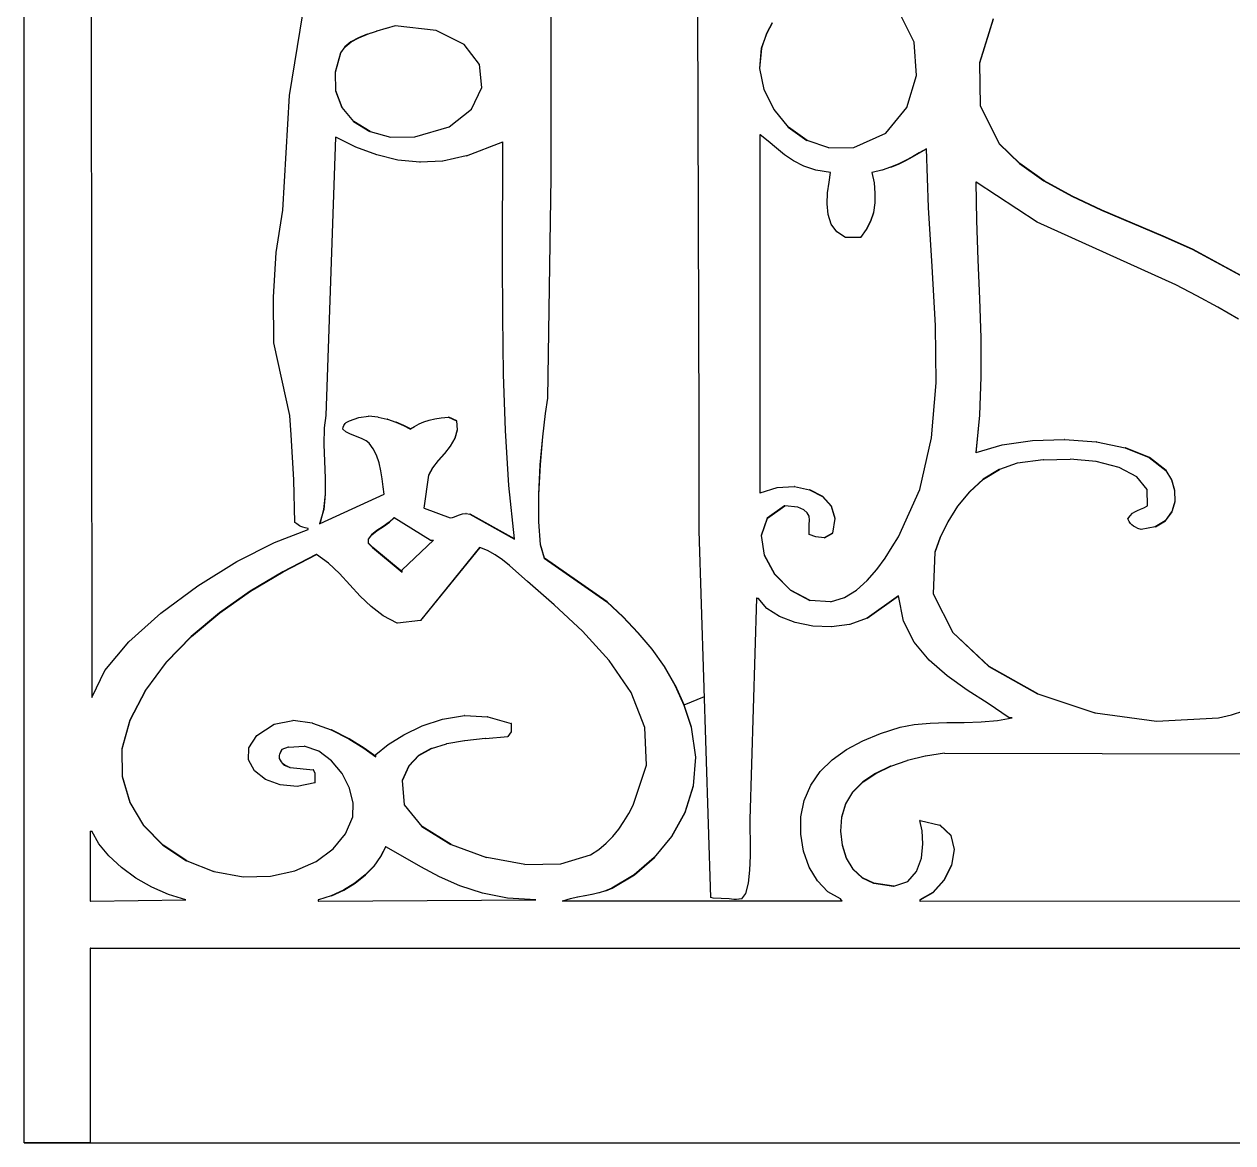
# Model space of a CAD drawing. Header units: inches. Extents: x 3672 to 10975, y -27382 to -746.
# Drawn here: x 4857.33 to 4872.29, y -26886.6 to -26872.75 of the extents above; entities that cross this region are included whole.
import ezdxf

# ---------------------------------------------------------------- set-up
doc = ezdxf.new("R2010")
doc.units = ezdxf.units.IN
doc.header["$LTSCALE"] = 17
doc.header["$MEASUREMENT"] = 0
doc.layers.add('25 BOT BAR', color=12, linetype='Continuous', lineweight=25)

# ---------------------------------------------------------------- blocks, each defined once
blk = doc.blocks.new('A$Ce488fd43')
for p, q in [((0, 0), (0, 24)), ((0.817, 23.407), (0.838, 5.511)), ((3.284, 12.962), (3.538, 14.5)), ((6.519, 14.135), (6.519, 11.952)), ((8.358, 8.878), (8.338, 14.031)), ((11.018, 13.624), (10.831, 13.995)), ((4.478, 13.792), (4.364, 13.757)), ((4.482, 13.792), (4.478, 13.792)), ((4.591, 13.826), (4.482, 13.792)), ((5.101, 13.767), (4.591, 13.826)), ((5.449, 13.592), (5.101, 13.767)), ((9.262, 13.863), (9.194, 13.737)), ((9.198, 13.737), (9.266, 13.863)), ((11.997, 13.911), (11.943, 13.737)), ((11.947, 13.737), (12.001, 13.911)), ((4.044, 13.626), (3.968, 13.565)), ((3.972, 13.565), (4.048, 13.626)), ((4.138, 13.677), (4.044, 13.626)), ((4.048, 13.626), (4.044, 13.626)), ((4.048, 13.626), (4.142, 13.677)), ((4.245, 13.72), (4.138, 13.677)), ((4.142, 13.677), (4.138, 13.677)), ((4.142, 13.677), (4.249, 13.72)), ((4.249, 13.72), (4.245, 13.72)), ((4.249, 13.72), (4.297, 13.737)), ((4.297, 13.737), (4.301, 13.737)), ((4.301, 13.737), (4.36, 13.757)), ((4.364, 13.757), (4.36, 13.757)), ((9.184, 13.718), (9.126, 13.548)), ((9.13, 13.548), (9.188, 13.718)), ((9.194, 13.737), (9.184, 13.718)), ((9.188, 13.718), (9.184, 13.718)), ((9.188, 13.718), (9.198, 13.737)), ((9.194, 13.737), (9.198, 13.737)), ((11.048, 13.209), (11.018, 13.624)), ((11.943, 13.737), (11.826, 13.365)), ((11.829, 13.365), (11.947, 13.737)), ((11.943, 13.737), (11.947, 13.737)), ((3.917, 13.489), (3.849, 13.25)), ((3.853, 13.25), (3.921, 13.489)), ((3.968, 13.565), (3.917, 13.489)), ((3.921, 13.489), (3.917, 13.489)), ((3.921, 13.489), (3.972, 13.565)), ((3.972, 13.565), (3.968, 13.565)), ((5.636, 13.344), (5.449, 13.592)), ((9.126, 13.548), (9.105, 13.298)), ((9.109, 13.298), (9.13, 13.548)), ((9.13, 13.548), (9.126, 13.548)), ((5.665, 13.063), (5.636, 13.344)), ((11.826, 13.365), (11.833, 12.836)), ((11.829, 13.365), (11.826, 13.365)), ((11.837, 12.836), (11.829, 13.365)), ((3.849, 13.25), (3.856, 13.021)), ((3.853, 13.25), (3.849, 13.25)), ((3.86, 13.021), (3.853, 13.25)), ((9.109, 13.298), (9.105, 13.298)), ((9.105, 13.298), (9.158, 13.037)), ((9.162, 13.037), (9.109, 13.298)), ((10.929, 12.812), (11.048, 13.209)), ((3.856, 13.021), (3.934, 12.815)), ((3.86, 13.021), (3.856, 13.021)), ((3.938, 12.815), (3.86, 13.021)), ((5.54, 12.792), (5.665, 13.063)), ((9.162, 13.037), (9.158, 13.037)), ((9.158, 13.037), (9.279, 12.788)), ((9.283, 12.788), (9.162, 13.037)), ((3.202, 11.542), (3.284, 12.962)), ((3.934, 12.815), (4.077, 12.642)), ((3.938, 12.815), (3.934, 12.815)), ((4.081, 12.642), (3.938, 12.815)), ((5.263, 12.574), (5.54, 12.792)), ((9.283, 12.788), (9.279, 12.788)), ((9.279, 12.788), (9.459, 12.57)), ((9.463, 12.57), (9.283, 12.788)), ((10.668, 12.494), (10.929, 12.812)), ((11.833, 12.836), (12.069, 12.362)), ((11.837, 12.836), (11.833, 12.836)), ((12.073, 12.362), (11.837, 12.836)), ((4.081, 12.642), (4.077, 12.642)), ((4.077, 12.642), (4.278, 12.516)), ((4.282, 12.516), (4.081, 12.642)), ((4.837, 12.45), (5.263, 12.574)), ((9.459, 12.57), (9.69, 12.405)), ((9.463, 12.57), (9.459, 12.57)), ((9.694, 12.405), (9.463, 12.57)), ((3.737, 9), (3.86, 12.448)), ((3.86, 12.448), (3.856, 12.45)), ((4.107, 12.324), (3.86, 12.448)), ((4.282, 12.516), (4.278, 12.516)), ((4.282, 12.516), (4.534, 12.448)), ((4.534, 12.448), (4.837, 12.45)), ((6.523, 11.952), (6.523, 12.5)), ((9.106, 12.479), (9.106, 8.044)), ((9.11, 12.476), (9.106, 12.479)), ((9.11, 8.045), (9.11, 12.476)), ((9.212, 12.397), (9.11, 12.476)), ((10.271, 12.318), (10.668, 12.494)), ((4.364, 12.226), (4.107, 12.324)), ((5.475, 12.216), (5.927, 12.389)), ((5.777, 12.331), (5.777, 12.333)), ((5.923, 10.931), (5.927, 12.389)), ((9.312, 12.312), (9.212, 12.397)), ((9.414, 12.229), (9.312, 12.312)), ((9.694, 12.405), (9.69, 12.405)), ((9.963, 12.314), (9.694, 12.405)), ((9.963, 12.314), (10.271, 12.318)), ((11.17, 12.304), (11.081, 12.254)), ((11.085, 12.254), (11.17, 12.301)), ((11.17, 12.301), (11.17, 12.304)), ((11.194, 11.577), (11.17, 12.301)), ((12.073, 12.362), (12.069, 12.362)), ((12.069, 12.362), (12.32, 12.119)), ((12.324, 12.119), (12.073, 12.362)), ((4.627, 12.161), (4.364, 12.226)), ((4.898, 12.135), (4.627, 12.161)), ((4.902, 12.135), (4.898, 12.135)), ((4.9, 12.135), (4.902, 12.135)), ((5.178, 12.151), (4.902, 12.135)), ((5.182, 12.151), (5.178, 12.151)), ((5.471, 12.216), (5.182, 12.151)), ((5.475, 12.216), (5.471, 12.216)), ((9.524, 12.153), (9.414, 12.229)), ((9.651, 12.088), (9.524, 12.153)), ((10.91, 12.158), (10.821, 12.114)), ((10.825, 12.114), (10.914, 12.158)), ((10.996, 12.205), (10.91, 12.158)), ((10.914, 12.158), (10.91, 12.158)), ((10.914, 12.158), (10.999, 12.205)), ((11.081, 12.254), (10.996, 12.205)), ((10.999, 12.205), (10.996, 12.205)), ((10.999, 12.205), (11.085, 12.254)), ((11.085, 12.254), (11.081, 12.254)), ((9.802, 12.039), (9.651, 12.088)), ((9.984, 12.011), (9.802, 12.039)), ((9.964, 11.891), (9.984, 12.011)), ((10.495, 12.011), (10.521, 11.88)), ((10.499, 12.011), (10.495, 12.011)), ((10.617, 12.039), (10.499, 12.011)), ((10.525, 11.88), (10.499, 12.011)), ((10.621, 12.039), (10.617, 12.039)), ((10.724, 12.074), (10.621, 12.039)), ((10.821, 12.114), (10.724, 12.074)), ((10.728, 12.074), (10.724, 12.074)), ((10.728, 12.074), (10.825, 12.114)), ((10.825, 12.114), (10.821, 12.114)), ((12.32, 12.119), (12.624, 11.906)), ((12.324, 12.119), (12.32, 12.119)), ((12.628, 11.906), (12.324, 12.119)), ((6.519, 11.952), (6.478, 9.215)), ((6.482, 9.215), (6.523, 11.952)), ((6.523, 11.952), (6.519, 11.952)), ((9.947, 11.759), (9.964, 11.891)), ((10.525, 11.88), (10.521, 11.88)), ((10.521, 11.88), (10.533, 11.753)), ((10.537, 11.753), (10.525, 11.88)), ((11.783, 11.894), (11.791, 11.414)), ((11.787, 11.891), (11.783, 11.894)), ((11.794, 11.414), (11.787, 11.891)), ((12.539, 11.396), (11.787, 11.891)), ((12.624, 11.906), (12.968, 11.717)), ((12.628, 11.906), (12.624, 11.906)), ((12.972, 11.717), (12.628, 11.906)), ((9.942, 11.622), (9.947, 11.759)), ((10.533, 11.753), (10.531, 11.632)), ((10.537, 11.753), (10.533, 11.753)), ((10.535, 11.632), (10.537, 11.753)), ((12.968, 11.717), (13.337, 11.545)), ((12.972, 11.717), (12.968, 11.717)), ((13.341, 11.545), (12.972, 11.717)), ((3.12, 11.019), (3.202, 11.542)), ((9.954, 11.49), (9.942, 11.622)), ((10.531, 11.632), (10.514, 11.516)), ((10.518, 11.516), (10.535, 11.632)), ((10.535, 11.632), (10.531, 11.632)), ((11.241, 10.844), (11.194, 11.577)), ((13.341, 11.545), (13.337, 11.545)), ((13.337, 11.545), (13.718, 11.382)), ((13.722, 11.382), (13.341, 11.545)), ((9.991, 11.371), (9.954, 11.49)), ((10.479, 11.406), (10.425, 11.302)), ((10.429, 11.302), (10.483, 11.406)), ((10.514, 11.516), (10.479, 11.406)), ((10.483, 11.406), (10.479, 11.406)), ((10.483, 11.406), (10.518, 11.516)), ((10.518, 11.516), (10.514, 11.516)), ((11.791, 11.414), (11.808, 10.93)), ((11.794, 11.414), (11.791, 11.414)), ((11.812, 10.93), (11.794, 11.414)), ((14.256, 10.62), (12.539, 11.396)), ((13.718, 11.382), (14.097, 11.222)), ((13.722, 11.382), (13.718, 11.382)), ((14.101, 11.222), (13.722, 11.382)), ((10.06, 11.273), (9.991, 11.371)), ((10.168, 11.206), (10.06, 11.273)), ((10.425, 11.302), (10.352, 11.206)), ((10.356, 11.206), (10.429, 11.302)), ((10.429, 11.302), (10.425, 11.302)), ((14.101, 11.222), (14.097, 11.222)), ((14.097, 11.222), (14.46, 11.059)), ((14.464, 11.059), (14.101, 11.222)), ((10.352, 11.206), (10.168, 11.206)), ((10.356, 11.206), (10.352, 11.206)), ((3.087, 10.468), (3.12, 11.019)), ((5.924, 10.221), (5.923, 10.931)), ((11.808, 10.93), (11.827, 10.445)), ((11.812, 10.93), (11.808, 10.93)), ((11.831, 10.445), (11.812, 10.93)), ((14.46, 11.059), (16.075, 10.181)), ((14.464, 11.059), (14.46, 11.059)), ((16.075, 10.183), (14.464, 11.059)), ((11.282, 10.116), (11.241, 10.844)), ((14.519, 10.483), (14.256, 10.62)), ((14.778, 10.341), (14.519, 10.483)), ((3.092, 9.902), (3.087, 10.468)), ((11.827, 10.445), (11.842, 9.961)), ((11.831, 10.445), (11.827, 10.445)), ((11.846, 9.961), (11.831, 10.445)), ((15.032, 10.196), (14.778, 10.341)), ((5.933, 9.515), (5.924, 10.221)), ((11.289, 9.405), (11.282, 10.116)), ((3.29, 9), (3.092, 9.902)), ((11.842, 9.961), (11.844, 9.481)), ((11.846, 9.961), (11.842, 9.961)), ((11.848, 9.481), (11.846, 9.961)), ((5.958, 8.817), (5.933, 9.515)), ((11.844, 9.481), (11.827, 9.007)), ((11.831, 9.007), (11.848, 9.481)), ((11.848, 9.481), (11.844, 9.481)), ((11.234, 8.725), (11.289, 9.405)), ((6.478, 9.215), (6.448, 9.028)), ((6.452, 9.028), (6.482, 9.215)), ((6.482, 9.215), (6.478, 9.215)), ((3.305, 8.761), (3.29, 9)), ((3.733, 9), (3.713, 8.851)), ((3.717, 8.851), (3.737, 9)), ((4.026, 8.937), (4.142, 8.978)), ((4.142, 8.978), (4.261, 8.992)), ((4.265, 8.992), (4.261, 8.992)), ((4.261, 8.992), (4.264, 8.992)), ((4.265, 8.992), (4.264, 8.992)), ((4.379, 8.983), (4.265, 8.992)), ((4.383, 8.983), (4.379, 8.983)), ((4.383, 8.983), (4.494, 8.958)), ((5.164, 8.973), (5.252, 8.98)), ((5.252, 8.98), (5.354, 8.937)), ((5.256, 8.98), (5.252, 8.98)), ((5.358, 8.937), (5.256, 8.98)), ((6.448, 9.028), (6.415, 8.739)), ((6.419, 8.739), (6.452, 9.028)), ((6.452, 9.028), (6.448, 9.028)), ((11.827, 9.007), (11.783, 8.541)), ((11.787, 8.543), (11.831, 9.007)), ((11.831, 9.007), (11.827, 9.007)), ((3.713, 8.851), (3.71, 8.644)), ((3.717, 8.851), (3.713, 8.851)), ((3.714, 8.644), (3.717, 8.851)), ((3.944, 8.834), (3.951, 8.858)), ((3.984, 8.801), (3.944, 8.834)), ((3.951, 8.858), (3.958, 8.877)), ((3.958, 8.877), (3.965, 8.891)), ((3.965, 8.891), (3.974, 8.903)), ((3.974, 8.903), (3.987, 8.914)), ((3.987, 8.914), (4.003, 8.925)), ((4.003, 8.925), (4.026, 8.937)), ((4.498, 8.958), (4.494, 8.958)), ((4.498, 8.958), (4.601, 8.921)), ((4.605, 8.921), (4.601, 8.921)), ((4.601, 8.921), (4.698, 8.878)), ((4.702, 8.878), (4.605, 8.921)), ((4.702, 8.878), (4.698, 8.878)), ((4.698, 8.878), (4.782, 8.834)), ((4.784, 8.835), (4.702, 8.878)), ((4.782, 8.834), (4.784, 8.835)), ((4.784, 8.835), (4.834, 8.867)), ((4.834, 8.867), (4.889, 8.897)), ((4.889, 8.897), (4.948, 8.922)), ((4.948, 8.922), (5.013, 8.944)), ((5.013, 8.944), (5.084, 8.961)), ((5.084, 8.961), (5.164, 8.973)), ((5.354, 8.937), (5.362, 8.823)), ((5.358, 8.937), (5.354, 8.937)), ((5.365, 8.823), (5.358, 8.937)), ((8.358, 7.575), (8.358, 8.878)), ((3.337, 8.207), (3.305, 8.761)), ((4.031, 8.775), (3.984, 8.801)), ((4.082, 8.754), (4.031, 8.775)), ((4.134, 8.734), (4.082, 8.754)), ((4.185, 8.714), (4.134, 8.734)), ((4.232, 8.69), (4.185, 8.714)), ((4.271, 8.658), (4.232, 8.69)), ((5.331, 8.72), (5.274, 8.624)), ((5.278, 8.624), (5.335, 8.72)), ((5.362, 8.823), (5.331, 8.72)), ((5.335, 8.72), (5.331, 8.72)), ((5.335, 8.72), (5.365, 8.823)), ((5.365, 8.823), (5.362, 8.823)), ((6.001, 8.134), (5.958, 8.817)), ((6.415, 8.739), (6.386, 8.391)), ((6.39, 8.391), (6.419, 8.739)), ((6.419, 8.739), (6.415, 8.739)), ((11.088, 8.086), (11.234, 8.725)), ((12.106, 8.637), (12.481, 8.692)), ((12.481, 8.692), (12.878, 8.704)), ((12.882, 8.704), (12.878, 8.704)), ((12.882, 8.704), (13.27, 8.674)), ((3.71, 8.644), (3.718, 8.435)), ((3.714, 8.644), (3.71, 8.644)), ((3.722, 8.435), (3.714, 8.644)), ((4.322, 8.591), (4.271, 8.658)), ((4.362, 8.509), (4.322, 8.591)), ((5.202, 8.533), (5.126, 8.444)), ((5.129, 8.444), (5.206, 8.533)), ((5.274, 8.624), (5.202, 8.533)), ((5.206, 8.533), (5.202, 8.533)), ((5.206, 8.533), (5.278, 8.624)), ((5.278, 8.624), (5.274, 8.624)), ((11.783, 8.541), (11.787, 8.543)), ((11.787, 8.543), (12.106, 8.637)), ((13.274, 8.674), (13.27, 8.674)), ((13.274, 8.674), (13.629, 8.601)), ((13.629, 8.601), (13.926, 8.483)), ((13.633, 8.601), (13.629, 8.601)), ((13.93, 8.483), (13.633, 8.601)), ((3.722, 8.435), (3.718, 8.435)), ((3.718, 8.435), (3.728, 8.228)), ((3.732, 8.228), (3.722, 8.435)), ((4.393, 8.417), (4.362, 8.509)), ((4.416, 8.318), (4.393, 8.417)), ((5.126, 8.444), (5.057, 8.355)), ((5.061, 8.355), (5.129, 8.444)), ((5.129, 8.444), (5.126, 8.444)), ((6.386, 8.391), (6.368, 8.026)), ((6.372, 8.026), (6.39, 8.391)), ((6.39, 8.391), (6.386, 8.391)), ((12.294, 8.41), (12.075, 8.334)), ((12.298, 8.41), (12.294, 8.41)), ((12.613, 8.455), (12.298, 8.41)), ((12.617, 8.455), (12.613, 8.455)), ((12.617, 8.455), (12.948, 8.463)), ((13.272, 8.431), (12.948, 8.463)), ((13.556, 8.359), (13.272, 8.431)), ((13.926, 8.483), (14.133, 8.322)), ((13.93, 8.483), (13.926, 8.483)), ((14.137, 8.322), (13.93, 8.483)), ((4.432, 8.218), (4.416, 8.318)), ((5.007, 8.263), (4.946, 7.853)), ((4.95, 7.853), (5.011, 8.263)), ((5.057, 8.355), (5.007, 8.263)), ((5.011, 8.263), (5.007, 8.263)), ((5.011, 8.263), (5.061, 8.355)), ((5.061, 8.355), (5.057, 8.355)), ((12.071, 8.334), (11.873, 8.212)), ((11.877, 8.212), (12.075, 8.334)), ((12.075, 8.334), (12.071, 8.334)), ((13.775, 8.244), (13.556, 8.359)), ((13.902, 8.086), (13.775, 8.244)), ((14.133, 8.322), (14.204, 8.206)), ((14.137, 8.322), (14.133, 8.322)), ((14.208, 8.206), (14.137, 8.322)), ((3.352, 7.678), (3.337, 8.207)), ((3.732, 8.228), (3.728, 8.228)), ((3.728, 8.228), (3.728, 8.028)), ((3.732, 8.028), (3.732, 8.228)), ((4.445, 8.12), (4.432, 8.218)), ((4.455, 8.029), (4.445, 8.12)), ((6.069, 7.475), (6.001, 8.134)), ((9.11, 8.045), (9.322, 8.11)), ((9.322, 8.11), (9.533, 8.121)), ((9.537, 8.121), (9.533, 8.121)), ((9.537, 8.121), (9.724, 8.082)), ((9.728, 8.082), (9.724, 8.082)), ((9.724, 8.082), (9.882, 7.999)), ((9.886, 7.999), (9.728, 8.082)), ((10.822, 7.502), (11.088, 8.086)), ((11.873, 8.212), (11.701, 8.057)), ((11.705, 8.057), (11.877, 8.212)), ((11.877, 8.212), (11.873, 8.212)), ((13.908, 7.883), (13.902, 8.086)), ((14.204, 8.206), (14.242, 8.073)), ((14.208, 8.206), (14.204, 8.206)), ((14.246, 8.073), (14.208, 8.206)), ((3.663, 7.665), (4.455, 8.029)), ((3.728, 8.028), (3.708, 7.839)), ((3.712, 7.839), (3.732, 8.028)), ((3.732, 8.028), (3.728, 8.028)), ((6.368, 8.026), (6.366, 7.684)), ((6.372, 8.026), (6.368, 8.026)), ((6.37, 7.684), (6.372, 8.026)), ((9.106, 8.044), (9.11, 8.045)), ((9.882, 7.999), (9.99, 7.878)), ((9.886, 7.999), (9.882, 7.999)), ((9.994, 7.878), (9.886, 7.999)), ((11.701, 8.057), (11.554, 7.878)), ((11.558, 7.878), (11.705, 8.057)), ((11.705, 8.057), (11.701, 8.057)), ((14.243, 7.937), (14.21, 7.824)), ((14.215, 7.825), (14.247, 7.937)), ((14.242, 8.073), (14.243, 7.937)), ((14.246, 8.073), (14.242, 8.073)), ((14.247, 7.937), (14.243, 7.937)), ((14.247, 7.937), (14.246, 8.073)), ((3.708, 7.839), (3.658, 7.663)), ((3.663, 7.665), (3.712, 7.839)), ((3.712, 7.839), (3.708, 7.839)), ((4.95, 7.853), (4.946, 7.853)), ((4.95, 7.853), (5.273, 7.736)), ((5.389, 7.774), (5.425, 7.784)), ((5.425, 7.784), (5.468, 7.788)), ((5.472, 7.788), (5.468, 7.788)), ((5.472, 7.788), (5.518, 7.78)), ((9.412, 7.883), (9.198, 7.731)), ((9.202, 7.731), (9.416, 7.882)), ((9.416, 7.882), (9.412, 7.883)), ((9.576, 7.868), (9.416, 7.882)), ((9.65, 7.835), (9.576, 7.868)), ((9.695, 7.797), (9.65, 7.835)), ((9.716, 7.754), (9.695, 7.797)), ((9.99, 7.878), (10.036, 7.725)), ((9.994, 7.878), (9.99, 7.878)), ((10.04, 7.725), (9.994, 7.878)), ((11.554, 7.878), (11.434, 7.687)), ((11.438, 7.687), (11.558, 7.878)), ((11.558, 7.878), (11.554, 7.878)), ((13.691, 7.762), (13.72, 7.791)), ((13.72, 7.791), (13.75, 7.811)), ((13.75, 7.811), (13.782, 7.827)), ((13.782, 7.827), (13.819, 7.841)), ((13.819, 7.841), (13.86, 7.859)), ((13.86, 7.859), (13.908, 7.883)), ((14.206, 7.808), (14.125, 7.699)), ((14.129, 7.699), (14.209, 7.808)), ((14.21, 7.824), (14.206, 7.808)), ((14.209, 7.808), (14.206, 7.808)), ((14.209, 7.808), (14.215, 7.825)), ((14.21, 7.824), (14.215, 7.825)), ((3.374, 7.661), (3.352, 7.678)), ((3.392, 7.648), (3.374, 7.661)), ((3.408, 7.637), (3.392, 7.648)), ((3.426, 7.627), (3.408, 7.637)), ((3.658, 7.663), (3.663, 7.665)), ((4.518, 7.683), (4.443, 7.63)), ((4.447, 7.63), (4.522, 7.683)), ((4.578, 7.736), (4.518, 7.683)), ((4.522, 7.683), (4.518, 7.683)), ((4.522, 7.683), (4.58, 7.735)), ((4.58, 7.735), (4.578, 7.736)), ((5.027, 7.458), (4.58, 7.735)), ((5.273, 7.736), (5.301, 7.738)), ((5.301, 7.738), (5.328, 7.747)), ((5.328, 7.747), (5.357, 7.76)), ((5.357, 7.76), (5.389, 7.774)), ((5.522, 7.78), (5.518, 7.78)), ((5.518, 7.78), (6.07, 7.473)), ((6.069, 7.475), (5.522, 7.78)), ((6.37, 7.684), (6.366, 7.684)), ((6.366, 7.684), (6.387, 7.407)), ((6.391, 7.407), (6.37, 7.684)), ((9.198, 7.731), (9.122, 7.517)), ((9.126, 7.517), (9.202, 7.731)), ((9.202, 7.731), (9.198, 7.731)), ((9.722, 7.705), (9.716, 7.754)), ((9.716, 7.594), (9.719, 7.652)), ((9.719, 7.652), (9.722, 7.705)), ((10.036, 7.725), (10.005, 7.546)), ((10.009, 7.546), (10.04, 7.725)), ((10.04, 7.725), (10.036, 7.725)), ((11.434, 7.687), (11.34, 7.495)), ((11.343, 7.495), (11.438, 7.687)), ((11.438, 7.687), (11.434, 7.687)), ((13.663, 7.722), (13.691, 7.762)), ((13.681, 7.691), (13.663, 7.722)), ((13.697, 7.667), (13.681, 7.691)), ((13.713, 7.648), (13.697, 7.667)), ((13.732, 7.632), (13.713, 7.648)), ((13.756, 7.618), (13.732, 7.632)), ((14.125, 7.699), (14, 7.622)), ((14.004, 7.622), (14.129, 7.699)), ((14.129, 7.699), (14.125, 7.699)), ((3.1, 7.432), (3.515, 7.59)), ((3.448, 7.619), (3.426, 7.627)), ((3.477, 7.612), (3.448, 7.619)), ((3.515, 7.604), (3.477, 7.612)), ((3.515, 7.59), (3.515, 7.604)), ((4.3, 7.524), (4.26, 7.472)), ((4.264, 7.472), (4.304, 7.524)), ((4.366, 7.577), (4.3, 7.524)), ((4.304, 7.524), (4.3, 7.524)), ((4.304, 7.524), (4.37, 7.577)), ((4.443, 7.63), (4.366, 7.577)), ((4.37, 7.577), (4.366, 7.577)), ((4.37, 7.577), (4.447, 7.63)), ((4.447, 7.63), (4.443, 7.63)), ((8.502, 3.037), (8.358, 7.575)), ((9.122, 7.517), (9.16, 7.275)), ((9.126, 7.517), (9.122, 7.517)), ((9.164, 7.275), (9.126, 7.517)), ((9.719, 7.531), (9.716, 7.594)), ((9.801, 7.502), (9.719, 7.531)), ((9.903, 7.487), (9.801, 7.502)), ((10.005, 7.546), (9.903, 7.487)), ((9.907, 7.487), (9.903, 7.487)), ((9.907, 7.487), (10.009, 7.546)), ((10.009, 7.546), (10.005, 7.546)), ((10.746, 7.376), (10.822, 7.502)), ((11.34, 7.495), (11.272, 7.312)), ((11.276, 7.312), (11.343, 7.495)), ((11.343, 7.495), (11.34, 7.495)), ((13.786, 7.604), (13.756, 7.618)), ((13.827, 7.59), (13.786, 7.604)), ((13.83, 7.59), (13.827, 7.59)), ((13.829, 7.59), (13.83, 7.59)), ((14, 7.622), (13.83, 7.59)), ((14.004, 7.622), (14, 7.622)), ((2.633, 7.194), (3.1, 7.432)), ((4.26, 7.472), (4.259, 7.42)), ((4.263, 7.42), (4.259, 7.42)), ((4.259, 7.42), (4.312, 7.37)), ((4.264, 7.472), (4.26, 7.472)), ((4.263, 7.42), (4.264, 7.472)), ((4.316, 7.37), (4.263, 7.42)), ((4.316, 7.37), (4.312, 7.37)), ((4.312, 7.37), (4.68, 7.063)), ((4.68, 7.066), (4.316, 7.37)), ((4.68, 7.092), (5.068, 7.458)), ((5.64, 7.37), (4.905, 6.463)), ((4.909, 6.463), (5.643, 7.369)), ((5.027, 7.458), (5.068, 7.458)), ((5.643, 7.369), (5.64, 7.37)), ((5.737, 7.33), (5.643, 7.369)), ((6.07, 7.473), (6.069, 7.475)), ((6.391, 7.407), (6.387, 7.407)), ((6.387, 7.407), (6.437, 7.238)), ((6.441, 7.238), (6.391, 7.407)), ((10.657, 7.237), (10.746, 7.376)), ((2.152, 6.895), (2.633, 7.194)), ((3.617, 7.282), (3.203, 7.067)), ((3.207, 7.067), (3.619, 7.281)), ((3.619, 7.281), (3.617, 7.282)), ((3.768, 7.173), (3.619, 7.281)), ((5.831, 7.276), (5.737, 7.33)), ((5.921, 7.214), (5.831, 7.276)), ((6.007, 7.146), (5.921, 7.214)), ((6.441, 7.238), (6.437, 7.238)), ((6.437, 7.238), (7.214, 6.697)), ((7.218, 6.697), (6.441, 7.238)), ((9.164, 7.275), (9.16, 7.275)), ((9.16, 7.275), (9.289, 7.037)), ((9.293, 7.037), (9.164, 7.275)), ((10.555, 7.095), (10.657, 7.237)), ((11.272, 7.312), (11.254, 6.795)), ((11.258, 6.795), (11.276, 7.312)), ((11.276, 7.312), (11.272, 7.312)), ((3.203, 7.067), (2.799, 6.826)), ((2.803, 6.826), (3.207, 7.067)), ((3.207, 7.067), (3.203, 7.067)), ((3.904, 7.045), (3.768, 7.173)), ((4.031, 6.906), (3.904, 7.045)), ((4.68, 7.066), (4.68, 7.092)), ((4.68, 7.063), (4.68, 7.066)), ((6.088, 7.077), (6.007, 7.146)), ((6.233, 6.946), (6.088, 7.077)), ((9.289, 7.037), (9.485, 6.839)), ((9.293, 7.037), (9.289, 7.037)), ((9.489, 6.839), (9.293, 7.037)), ((10.438, 6.96), (10.555, 7.095)), ((1.694, 6.557), (2.152, 6.895)), ((4.159, 6.767), (4.031, 6.906)), ((6.561, 6.658), (6.233, 6.946)), ((10.305, 6.842), (10.438, 6.96)), ((2.799, 6.826), (2.417, 6.559)), ((2.421, 6.559), (2.803, 6.826)), ((2.803, 6.826), (2.799, 6.826)), ((4.294, 6.636), (4.159, 6.767)), ((9.065, 6.741), (8.983, 4.003)), ((8.987, 4.003), (9.069, 6.741)), ((9.069, 6.741), (9.065, 6.741)), ((9.069, 6.741), (9.085, 6.741)), ((9.194, 6.615), (9.085, 6.741)), ((9.489, 6.839), (9.485, 6.839)), ((9.485, 6.839), (9.725, 6.714)), ((9.729, 6.714), (9.489, 6.839)), ((9.984, 6.697), (10.154, 6.751)), ((10.154, 6.751), (10.305, 6.842)), ((10.822, 6.77), (10.434, 6.492)), ((10.438, 6.492), (10.823, 6.768)), ((10.823, 6.768), (10.822, 6.77)), ((10.886, 6.457), (10.823, 6.768)), ((11.254, 6.795), (11.495, 6.315)), ((11.258, 6.795), (11.254, 6.795)), ((11.498, 6.315), (11.258, 6.795)), ((4.445, 6.522), (4.294, 6.636)), ((6.911, 6.333), (6.561, 6.658)), ((7.218, 6.697), (7.214, 6.697)), ((7.214, 6.697), (7.413, 6.508)), ((7.417, 6.508), (7.218, 6.697)), ((9.352, 6.513), (9.194, 6.615)), ((9.729, 6.714), (9.725, 6.714)), ((9.984, 6.697), (9.729, 6.714)), ((1.297, 6.199), (1.694, 6.557)), ((2.417, 6.559), (2.067, 6.267)), ((2.071, 6.267), (2.421, 6.559)), ((2.421, 6.559), (2.417, 6.559)), ((4.619, 6.433), (4.445, 6.522)), ((4.905, 6.463), (4.623, 6.433)), ((4.909, 6.463), (4.905, 6.463)), ((7.417, 6.508), (7.413, 6.508)), ((7.413, 6.508), (7.599, 6.314)), ((7.603, 6.314), (7.417, 6.508)), ((9.545, 6.438), (9.352, 6.513)), ((9.763, 6.395), (9.545, 6.438)), ((10.434, 6.492), (10.223, 6.417)), ((10.438, 6.492), (10.434, 6.492)), ((11.017, 6.195), (10.886, 6.457)), ((4.623, 6.433), (4.619, 6.433)), ((7.243, 5.971), (6.911, 6.333)), ((7.599, 6.314), (7.77, 6.11)), ((7.603, 6.314), (7.599, 6.314)), ((7.774, 6.11), (7.603, 6.314)), ((9.991, 6.386), (9.763, 6.395)), ((9.995, 6.386), (9.991, 6.386)), ((10.219, 6.417), (9.995, 6.386)), ((10.223, 6.417), (10.219, 6.417)), ((11.495, 6.315), (11.942, 5.894)), ((11.498, 6.315), (11.495, 6.315)), ((11.946, 5.894), (11.498, 6.315)), ((0.999, 5.844), (1.297, 6.199)), ((2.067, 6.267), (1.758, 5.949)), ((1.762, 5.949), (2.071, 6.267)), ((2.071, 6.267), (2.067, 6.267)), ((11.202, 5.973), (11.017, 6.195)), ((7.774, 6.11), (7.77, 6.11)), ((7.77, 6.11), (7.922, 5.895)), ((7.926, 5.895), (7.774, 6.11)), ((0.842, 5.519), (0.999, 5.844)), ((1.758, 5.949), (1.502, 5.604)), ((1.506, 5.604), (1.762, 5.949)), ((1.762, 5.949), (1.758, 5.949)), ((7.514, 5.573), (7.243, 5.971)), ((7.922, 5.895), (8.056, 5.664)), ((7.926, 5.895), (7.922, 5.895)), ((8.06, 5.664), (7.926, 5.895)), ((11.426, 5.78), (11.202, 5.973)), ((11.942, 5.894), (12.546, 5.556)), ((11.946, 5.894), (11.942, 5.894)), ((12.55, 5.556), (11.946, 5.894)), ((11.675, 5.604), (11.426, 5.78)), ((1.502, 5.604), (1.308, 5.233)), ((1.312, 5.233), (1.506, 5.604)), ((1.506, 5.604), (1.502, 5.604)), ((7.682, 5.141), (7.514, 5.573)), ((8.06, 5.664), (8.056, 5.664)), ((8.056, 5.664), (8.168, 5.415)), ((8.06, 5.664), (8.172, 5.415)), ((11.935, 5.436), (11.675, 5.604)), ((12.55, 5.556), (12.546, 5.556)), ((12.55, 5.556), (13.255, 5.322)), ((0.838, 5.511), (0.842, 5.519)), ((8.172, 5.415), (8.168, 5.415)), ((8.168, 5.415), (8.256, 5.145)), ((8.17, 5.42), (8.423, 5.523)), ((8.26, 5.145), (8.172, 5.415)), ((12.192, 5.262), (11.935, 5.436)), ((4.927, 5.161), (5.179, 5.245)), ((5.179, 5.245), (5.45, 5.287)), ((5.454, 5.287), (5.45, 5.287)), ((5.454, 5.287), (5.736, 5.273)), ((5.739, 5.273), (5.736, 5.273)), ((5.739, 5.273), (6.029, 5.189)), ((12.049, 5.227), (12.232, 5.262)), ((12.232, 5.262), (12.192, 5.262)), ((13.259, 5.322), (13.255, 5.322)), ((13.259, 5.322), (14.019, 5.217)), ((14.019, 5.217), (14.787, 5.262)), ((14.787, 5.262), (14.946, 5.298)), ((14.946, 5.298), (15.099, 5.347)), ((1.308, 5.233), (1.211, 4.875)), ((1.215, 4.875), (1.312, 5.233)), ((1.312, 5.233), (1.308, 5.233)), ((2.882, 5.043), (3.095, 5.182)), ((3.095, 5.182), (3.327, 5.226)), ((3.331, 5.226), (3.327, 5.226)), ((3.331, 5.226), (3.33, 5.226)), ((3.567, 5.196), (3.331, 5.226)), ((3.571, 5.196), (3.567, 5.196)), ((3.571, 5.196), (3.801, 5.113)), ((3.805, 5.113), (3.801, 5.113)), ((3.801, 5.113), (4.018, 5.002)), ((4.022, 5.002), (3.805, 5.113)), ((4.702, 5.051), (4.927, 5.161)), ((6.033, 5.189), (6.029, 5.189)), ((6.029, 5.189), (6.029, 5.087)), ((6.033, 5.087), (6.033, 5.189)), ((7.705, 4.676), (7.682, 5.141)), ((8.26, 5.145), (8.256, 5.145)), ((8.256, 5.145), (8.312, 4.772)), ((8.316, 4.772), (8.26, 5.145)), ((10.603, 5.068), (10.843, 5.145)), ((10.843, 5.145), (11.018, 5.179)), ((11.018, 5.179), (11.214, 5.196)), ((11.214, 5.196), (11.423, 5.202)), ((11.423, 5.202), (11.636, 5.204)), ((11.636, 5.204), (11.847, 5.21)), ((11.847, 5.21), (12.049, 5.227)), ((2.78, 4.889), (2.882, 5.043)), ((4.022, 5.002), (4.018, 5.002)), ((4.018, 5.002), (4.206, 4.883)), ((4.21, 4.883), (4.022, 5.002)), ((4.508, 4.928), (4.702, 5.051)), ((5.042, 4.882), (5.229, 4.939)), ((5.233, 4.939), (5.229, 4.939)), ((5.452, 4.976), (5.233, 4.939)), ((5.456, 4.976), (5.452, 4.976)), ((5.706, 5.003), (5.456, 4.976)), ((5.71, 5.003), (5.706, 5.003)), ((5.71, 5.003), (5.988, 5.028)), ((6.029, 5.087), (5.988, 5.028)), ((5.992, 5.028), (5.988, 5.028)), ((5.992, 5.028), (6.033, 5.087)), ((6.033, 5.087), (6.029, 5.087)), ((10.18, 4.868), (10.381, 4.976)), ((10.381, 4.976), (10.603, 5.068)), ((1.215, 4.875), (1.211, 4.875)), ((1.211, 4.875), (1.215, 4.532)), ((1.219, 4.532), (1.215, 4.875)), ((2.776, 4.74), (2.78, 4.889)), ((3.157, 4.793), (3.156, 4.775)), ((3.162, 4.81), (3.157, 4.793)), ((3.161, 4.793), (3.157, 4.793)), ((3.16, 4.775), (3.161, 4.793)), ((3.161, 4.793), (3.166, 4.81)), ((3.17, 4.827), (3.162, 4.81)), ((3.166, 4.81), (3.162, 4.81)), ((3.166, 4.81), (3.174, 4.827)), ((3.179, 4.846), (3.17, 4.827)), ((3.174, 4.827), (3.17, 4.827)), ((3.174, 4.827), (3.183, 4.846)), ((3.188, 4.867), (3.179, 4.846)), ((3.183, 4.846), (3.179, 4.846)), ((3.183, 4.846), (3.192, 4.867)), ((3.192, 4.867), (3.188, 4.867)), ((3.27, 4.896), (3.192, 4.867)), ((3.274, 4.896), (3.27, 4.896)), ((3.274, 4.896), (3.465, 4.909)), ((3.646, 4.848), (3.465, 4.909)), ((3.805, 4.729), (3.646, 4.848)), ((4.206, 4.883), (4.353, 4.779)), ((4.21, 4.883), (4.206, 4.883)), ((4.353, 4.782), (4.21, 4.883)), ((4.353, 4.808), (4.508, 4.928)), ((4.353, 4.782), (4.353, 4.808)), ((4.881, 4.793), (4.761, 4.665)), ((4.765, 4.665), (4.885, 4.793)), ((5.038, 4.882), (4.881, 4.793)), ((4.885, 4.793), (4.881, 4.793)), ((4.885, 4.793), (5.042, 4.882)), ((5.042, 4.882), (5.038, 4.882)), ((10.004, 4.741), (10.18, 4.868)), ((11.395, 4.823), (11.16, 4.784)), ((11.395, 4.823), (20.182, 4.808)), ((2.85, 4.605), (2.776, 4.74)), ((3.16, 4.775), (3.156, 4.775)), ((3.156, 4.775), (3.159, 4.756)), ((3.163, 4.756), (3.159, 4.756)), ((3.159, 4.756), (3.168, 4.735)), ((3.163, 4.756), (3.16, 4.775)), ((3.172, 4.735), (3.163, 4.756)), ((3.172, 4.735), (3.168, 4.735)), ((3.168, 4.735), (3.181, 4.715)), ((3.185, 4.715), (3.172, 4.735)), ((3.185, 4.715), (3.181, 4.715)), ((3.181, 4.715), (3.194, 4.699)), ((3.198, 4.699), (3.185, 4.715)), ((3.198, 4.699), (3.194, 4.699)), ((3.194, 4.699), (3.207, 4.686)), ((3.211, 4.686), (3.198, 4.699)), ((3.211, 4.686), (3.207, 4.686)), ((3.207, 4.686), (3.222, 4.675)), ((3.226, 4.675), (3.211, 4.686)), ((3.226, 4.675), (3.222, 4.675)), ((3.222, 4.675), (3.24, 4.666)), ((3.244, 4.666), (3.226, 4.675)), ((3.244, 4.666), (3.24, 4.666)), ((3.24, 4.666), (3.262, 4.657)), ((3.266, 4.657), (3.244, 4.666)), ((3.266, 4.657), (3.262, 4.657)), ((3.266, 4.657), (3.29, 4.647)), ((3.294, 4.647), (3.29, 4.647)), ((3.294, 4.647), (3.576, 4.618)), ((3.936, 4.571), (3.805, 4.729)), ((4.353, 4.779), (4.353, 4.782)), ((4.761, 4.665), (4.68, 4.486)), ((4.684, 4.486), (4.765, 4.665)), ((4.765, 4.665), (4.761, 4.665)), ((7.541, 4.179), (7.705, 4.676)), ((8.312, 4.772), (8.282, 4.417)), ((8.286, 4.417), (8.316, 4.772)), ((8.316, 4.772), (8.312, 4.772)), ((9.856, 4.594), (10.004, 4.741)), ((10.723, 4.66), (10.538, 4.573)), ((10.542, 4.573), (10.727, 4.66)), ((10.727, 4.66), (10.723, 4.66)), ((10.727, 4.66), (10.931, 4.73)), ((10.935, 4.73), (10.931, 4.73)), ((11.156, 4.784), (10.935, 4.73)), ((11.16, 4.784), (11.156, 4.784)), ((1.219, 4.532), (1.215, 4.532)), ((1.215, 4.532), (1.307, 4.213)), ((1.311, 4.213), (1.219, 4.532)), ((2.987, 4.498), (2.85, 4.605)), ((3.169, 4.43), (2.987, 4.498)), ((3.58, 4.618), (3.576, 4.618)), ((3.576, 4.618), (3.597, 4.574)), ((3.601, 4.574), (3.58, 4.618)), ((3.601, 4.574), (3.597, 4.574)), ((3.597, 4.574), (3.597, 4.457)), ((3.601, 4.457), (3.601, 4.574)), ((4.028, 4.391), (3.936, 4.571)), ((9.739, 4.427), (9.856, 4.594)), ((10.538, 4.573), (10.381, 4.467)), ((10.385, 4.467), (10.542, 4.573)), ((10.542, 4.573), (10.538, 4.573)), ((3.378, 4.412), (3.169, 4.43)), ((3.381, 4.412), (3.378, 4.412)), ((3.597, 4.457), (3.381, 4.412)), ((3.601, 4.457), (3.597, 4.457)), ((4.074, 4.206), (4.028, 4.391)), ((4.684, 4.486), (4.68, 4.486)), ((4.68, 4.486), (4.703, 4.185)), ((4.707, 4.185), (4.684, 4.486)), ((8.282, 4.417), (8.179, 4.088)), ((8.183, 4.088), (8.286, 4.417)), ((8.286, 4.417), (8.282, 4.417)), ((9.657, 4.237), (9.739, 4.427)), ((10.256, 4.341), (10.168, 4.194)), ((10.172, 4.194), (10.26, 4.341)), ((10.381, 4.467), (10.256, 4.341)), ((10.26, 4.341), (10.256, 4.341)), ((10.26, 4.341), (10.385, 4.467)), ((10.385, 4.467), (10.381, 4.467)), ((1.311, 4.213), (1.307, 4.213)), ((1.307, 4.213), (1.478, 3.927)), ((1.482, 3.927), (1.311, 4.213)), ((4.067, 4.033), (4.074, 4.206)), ((9.616, 4.033), (9.657, 4.237)), ((10.168, 4.194), (10.119, 4.03)), ((10.123, 4.03), (10.172, 4.194)), ((10.172, 4.194), (10.168, 4.194)), ((4.707, 4.185), (4.703, 4.185)), ((4.703, 4.185), (4.922, 3.915)), ((4.926, 3.915), (4.707, 4.185)), ((7.425, 3.978), (7.485, 4.078)), ((7.485, 4.078), (7.541, 4.179)), ((8.179, 4.088), (8.014, 3.79)), ((8.018, 3.79), (8.183, 4.088)), ((8.183, 4.088), (8.179, 4.088)), ((1.478, 3.927), (1.716, 3.684)), ((1.482, 3.927), (1.478, 3.927)), ((1.719, 3.684), (1.482, 3.927)), ((3.98, 3.824), (4.067, 4.033)), ((4.926, 3.915), (4.922, 3.915)), ((4.922, 3.915), (5.281, 3.692)), ((5.285, 3.692), (4.926, 3.915)), ((7.36, 3.882), (7.425, 3.978)), ((8.983, 4.003), (8.984, 3.889)), ((8.987, 4.003), (8.983, 4.003)), ((8.988, 3.889), (8.987, 4.003)), ((9.614, 3.819), (9.616, 4.033)), ((10.119, 4.03), (10.105, 3.857)), ((10.109, 3.857), (10.123, 4.03)), ((10.123, 4.03), (10.119, 4.03)), ((11.092, 3.989), (11.088, 3.989)), ((11.116, 3.863), (11.088, 3.989)), ((11.092, 3.989), (11.092, 3.988)), ((11.092, 3.989), (11.337, 3.932)), ((11.337, 3.932), (11.473, 3.804)), ((11.341, 3.932), (11.337, 3.932)), ((11.477, 3.804), (11.341, 3.932)), ((0.817, 3.857), (0.821, 3.857)), ((0.817, 3.857), (0.817, 2.993)), ((0.821, 2.993), (0.821, 3.857)), ((0.821, 3.857), (0.838, 3.857)), ((0.926, 3.702), (0.838, 3.857)), ((3.827, 3.637), (3.98, 3.824)), ((7.205, 3.707), (7.287, 3.791)), ((7.287, 3.791), (7.36, 3.882)), ((8.014, 3.79), (7.801, 3.531)), ((7.805, 3.531), (8.018, 3.79)), ((8.018, 3.79), (8.014, 3.79)), ((8.988, 3.889), (8.984, 3.889)), ((8.984, 3.889), (8.986, 3.733)), ((8.99, 3.733), (8.988, 3.889)), ((9.649, 3.609), (9.614, 3.819)), ((10.109, 3.857), (10.105, 3.857)), ((10.105, 3.857), (10.125, 3.685)), ((10.129, 3.685), (10.109, 3.857)), ((11.127, 3.699), (11.116, 3.863)), ((11.473, 3.804), (11.515, 3.63)), ((11.477, 3.804), (11.473, 3.804)), ((11.519, 3.63), (11.477, 3.804)), ((1.05, 3.551), (0.926, 3.702)), ((1.719, 3.684), (1.716, 3.684)), ((1.716, 3.684), (2.01, 3.492)), ((2.014, 3.492), (1.719, 3.684)), ((3.615, 3.481), (3.827, 3.637)), ((4.476, 3.667), (4.413, 3.545)), ((4.417, 3.545), (4.479, 3.665)), ((4.479, 3.665), (4.476, 3.667)), ((4.689, 3.543), (4.479, 3.665)), ((5.285, 3.692), (5.281, 3.692)), ((5.285, 3.692), (5.725, 3.531)), ((7.01, 3.564), (7.113, 3.631)), ((7.113, 3.631), (7.205, 3.707)), ((8.986, 3.733), (8.986, 3.554)), ((8.99, 3.733), (8.986, 3.733)), ((8.99, 3.554), (8.99, 3.733)), ((9.719, 3.412), (9.649, 3.609)), ((10.129, 3.685), (10.125, 3.685)), ((10.125, 3.685), (10.177, 3.525)), ((10.181, 3.525), (10.129, 3.685)), ((11.108, 3.522), (11.127, 3.699)), ((11.515, 3.63), (11.479, 3.437)), ((11.483, 3.437), (11.519, 3.63)), ((11.519, 3.63), (11.515, 3.63)), ((1.205, 3.407), (1.05, 3.551)), ((2.014, 3.492), (2.01, 3.492)), ((2.014, 3.492), (2.35, 3.359)), ((3.353, 3.365), (3.615, 3.481)), ((4.413, 3.545), (4.327, 3.426)), ((4.331, 3.426), (4.417, 3.545)), ((4.417, 3.545), (4.413, 3.545)), ((4.909, 3.416), (4.689, 3.543)), ((5.729, 3.531), (5.725, 3.531)), ((6.198, 3.446), (5.729, 3.531)), ((6.198, 3.446), (6.645, 3.452)), ((6.645, 3.452), (7.01, 3.564)), ((7.801, 3.531), (7.55, 3.317)), ((7.554, 3.317), (7.805, 3.531)), ((7.805, 3.531), (7.801, 3.531)), ((8.986, 3.554), (8.978, 3.374)), ((8.982, 3.374), (8.99, 3.554)), ((8.99, 3.554), (8.986, 3.554)), ((10.181, 3.525), (10.177, 3.525)), ((10.177, 3.525), (10.26, 3.386)), ((10.264, 3.386), (10.181, 3.525)), ((11.048, 3.358), (11.108, 3.522)), ((1.383, 3.276), (1.205, 3.407)), ((2.354, 3.359), (2.35, 3.359)), ((2.354, 3.359), (2.712, 3.294)), ((2.712, 3.294), (3.049, 3.3)), ((3.049, 3.3), (3.353, 3.365)), ((4.22, 3.315), (4.095, 3.215)), ((4.099, 3.215), (4.224, 3.315)), ((4.327, 3.426), (4.22, 3.315)), ((4.224, 3.315), (4.22, 3.315)), ((4.224, 3.315), (4.331, 3.426)), ((4.331, 3.426), (4.327, 3.426)), ((5.142, 3.292), (4.909, 3.416)), ((5.395, 3.181), (5.142, 3.292)), ((7.55, 3.317), (7.275, 3.154)), ((7.279, 3.154), (7.554, 3.317)), ((7.554, 3.317), (7.55, 3.317)), ((8.978, 3.374), (8.961, 3.212)), ((8.965, 3.212), (8.982, 3.374)), ((8.982, 3.374), (8.978, 3.374)), ((9.82, 3.242), (9.719, 3.412)), ((10.264, 3.386), (10.26, 3.386)), ((10.26, 3.386), (10.373, 3.279)), ((10.377, 3.279), (10.264, 3.386)), ((10.938, 3.234), (11.048, 3.358)), ((11.479, 3.437), (11.385, 3.251)), ((11.389, 3.251), (11.483, 3.437)), ((11.483, 3.437), (11.479, 3.437)), ((1.58, 3.163), (1.383, 3.276)), ((1.788, 3.072), (1.58, 3.163)), ((4.095, 3.215), (3.954, 3.128)), ((3.958, 3.128), (4.099, 3.215)), ((4.099, 3.215), (4.095, 3.215)), ((5.674, 3.091), (5.395, 3.181)), ((7.275, 3.154), (7.196, 3.121)), ((7.2, 3.121), (7.279, 3.154)), ((7.279, 3.154), (7.275, 3.154)), ((8.961, 3.212), (8.93, 3.088)), ((8.934, 3.088), (8.965, 3.212)), ((8.965, 3.212), (8.961, 3.212)), ((9.95, 3.108), (9.82, 3.242)), ((10.377, 3.279), (10.373, 3.279)), ((10.373, 3.279), (10.516, 3.213)), ((10.52, 3.213), (10.377, 3.279)), ((10.52, 3.213), (10.516, 3.213)), ((10.765, 3.177), (10.52, 3.213)), ((10.52, 3.213), (10.764, 3.177)), ((10.764, 3.177), (10.765, 3.177)), ((10.765, 3.177), (10.938, 3.234)), ((11.385, 3.251), (11.248, 3.099)), ((11.252, 3.099), (11.389, 3.251)), ((11.389, 3.251), (11.385, 3.251)), ((0.817, 2.993), (0.821, 2.993)), ((0.821, 2.993), (2.003, 3.008)), ((2.003, 3.008), (1.788, 3.072)), ((3.642, 3.008), (3.638, 3.008)), ((3.638, 3.008), (3.638, 2.993)), ((3.638, 2.993), (3.642, 2.993)), ((3.801, 3.058), (3.642, 3.008)), ((3.642, 2.993), (3.642, 3.008)), ((3.642, 2.993), (6.335, 3.008)), ((3.954, 3.128), (3.801, 3.058)), ((3.805, 3.058), (3.801, 3.058)), ((3.805, 3.058), (3.958, 3.128)), ((3.958, 3.128), (3.954, 3.128)), ((5.985, 3.03), (5.674, 3.091)), ((6.335, 3.008), (5.985, 3.03)), ((6.666, 2.993), (6.662, 2.993)), ((6.758, 3.019), (6.666, 2.993)), ((10.128, 2.993), (6.666, 2.993)), ((6.762, 3.019), (6.758, 3.019)), ((6.85, 3.039), (6.762, 3.019)), ((6.854, 3.039), (6.85, 3.039)), ((6.941, 3.057), (6.854, 3.039)), ((6.945, 3.057), (6.941, 3.057)), ((7.028, 3.075), (6.945, 3.057)), ((7.032, 3.075), (7.028, 3.075)), ((7.113, 3.096), (7.032, 3.075)), ((7.117, 3.096), (7.113, 3.096)), ((7.196, 3.121), (7.117, 3.096)), ((7.2, 3.121), (7.196, 3.121)), ((8.528, 3.028), (8.502, 3.037)), ((8.729, 3.02), (8.528, 3.028)), ((8.757, 3.014), (8.729, 3.02)), ((8.786, 3.011), (8.757, 3.014)), ((8.816, 3.011), (8.786, 3.011)), ((8.82, 3.011), (8.816, 3.011)), ((8.848, 3.014), (8.82, 3.011)), ((8.852, 3.014), (8.848, 3.014)), ((8.881, 3.022), (8.852, 3.014)), ((8.93, 3.088), (8.881, 3.022)), ((8.885, 3.022), (8.881, 3.022)), ((8.885, 3.022), (8.934, 3.088)), ((8.934, 3.088), (8.93, 3.088)), ((10.107, 3.022), (9.95, 3.108)), ((10.128, 2.993), (10.107, 3.022)), ((11.248, 3.099), (11.088, 3.008)), ((11.092, 3.008), (11.088, 3.008)), ((11.088, 3.008), (11.088, 2.993)), ((11.088, 2.993), (11.092, 2.993)), ((11.092, 3.008), (11.252, 3.099)), ((11.092, 2.993), (11.092, 3.008)), ((11.092, 2.993), (26.129, 3.008)), ((11.252, 3.099), (11.248, 3.099)), ((0.817, 2.408), (0.817, 0)), ((0.821, 2.408), (0.817, 2.408)), ((0.821, 0), (0.821, 2.408)), ((0.821, 2.408), (28.377, 2.408)), ((0, 0), (58.463, 0)), ((0.817, 0), (0, 0)), ((0.821, 0), (0.817, 0))]:
    blk.add_line(p, q)
at = {"layer": '25 BOT BAR'}
blk.add_line((0, 0), (0, 24), dxfattribs=at)

msp = doc.modelspace()

# ---------------------------------------------------------------- block references
at = {"layer": '25 BOT BAR'}
msp.add_blockref('A$Ce488fd43', (4857.327, -26886.596), dxfattribs=at)

doc.saveas('drawing.dxf')
